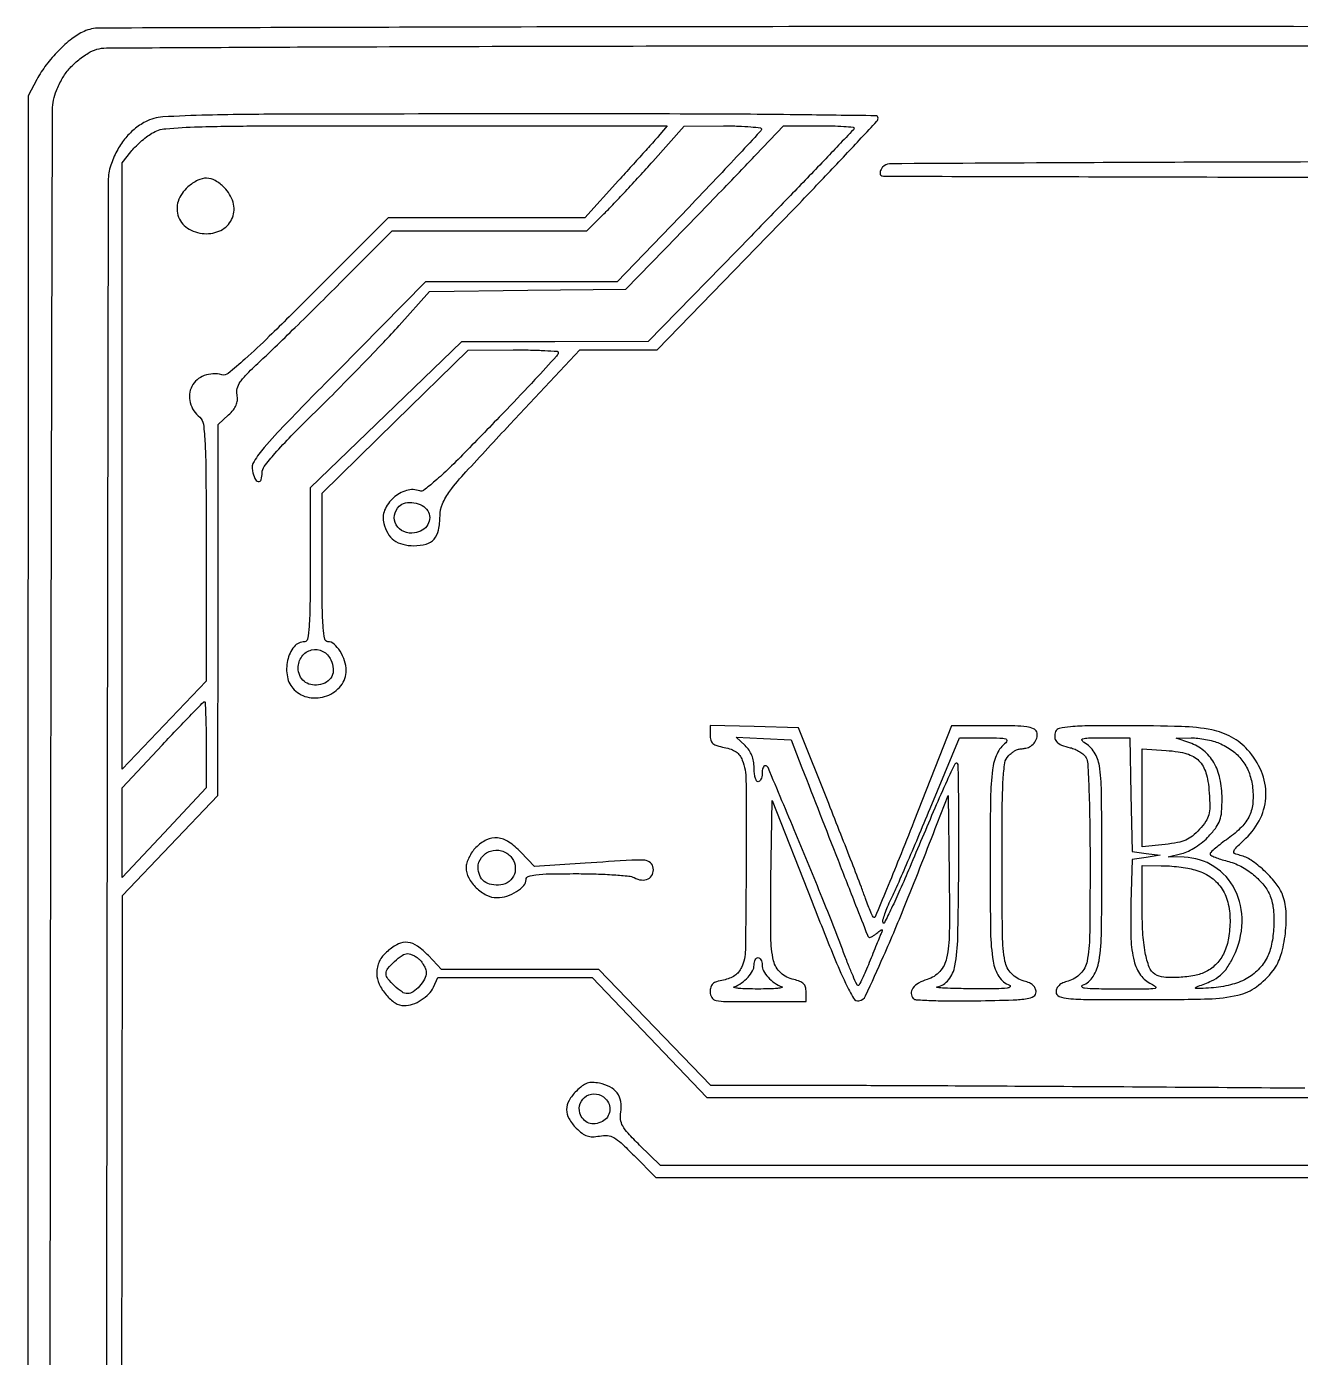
# Model space of a CAD drawing. Extents: x 33 to 995, y 30 to 1513.
# Drawn here: x 33.1 to 351.6, y 1180.1 to 1512.8 of the extents above; entities that cross this region are included whole.
import ezdxf

# ---------------------------------------------------------------- set-up
doc = ezdxf.new("R2010")
doc.units = 0

msp = doc.modelspace()

# ---------------------------------------------------------------- linework, layer by layer
for points in [[(969.036452, 1225.056595, -0.000004), (969.039353, 1088.299549, -0.000008), (969.038944, 928.132759, -0.000006), (969.033447, 745.616071)], [(501, 614.908769, -0.000002), (561.298067, 614.940643, -0.000003), (614.572792, 614.968231, -0.000002), (659.799513, 614.99122, -0.000053)], [(56.838383, 550.971158, 0.000004), (56.774237, 658.613587, 0.000005), (56.715227, 754.844653, 0.000003), (56.664187, 835.950257, 0.000067)], [(972.956293, 313.397605, 0.000039), (972.978038, 768.984398, 0.000039), (972.928152, 1226.063636, 0.000618)], [(56.757144, 1015.035999, -0.000032), (56.841506, 1094.5), (57.067621, 1295.5), (69, 1308), (80.932379, 1320.5), (80.966189, 1366.885329), (81, 1413.270659), (83.606786, 1415.686547, 0.03445), (84.812007, 1416.968607, 0.07168), (85.518783, 1418.140959, 0.083739), (85.802462, 1419.339959, 0.063615), (85.718872, 1420.690293, -0.112891), (85.777335, 1422.315935, -0.087293), (86.52641, 1423.92826, -0.044588), (88.252737, 1425.985392, -0.008426), (91.786559, 1429.389076, 0.004743), (95.174258, 1432.604258, 0.00143), (100.262181, 1437.553915, 0.001433), (105.937126, 1443.138256, 0.001557), (111.424473, 1448.602976), (124.5, 1461.705952), (148.821888, 1461.715321), (173.143776, 1461.72469), (177.466852, 1465.967467, 0.008663), (179.653484, 1468.18915, 0.002771), (182.827441, 1471.565026, 0.002764), (186.320563, 1475.363784, 0.003085), (189.644964, 1479.065043), (197.5, 1487.919842), (207.333333, 1487.959921, -0.008487), (211.108132, 1487.911233, -0.015228), (214.201462, 1487.724403, -0.009823), (216.614611, 1487.456845, -0.48111), (216.833333, 1487.095153, -0.099205), (216.446656, 1486.465486, -0.000493), (211.354637, 1480.993778, -0.00222), (205.516828, 1474.788527, -0.001401), (198.650538, 1467.595153), (180.801075, 1449), (156.811266, 1449), (132.821457, 1449), (110.902236, 1426.75, 0.001666), (97.854472, 1413.41674, 0.016218), (92.536689, 1407.57887, 0.037714), (89.975801, 1404.073807, 0.193933), (89.570963, 1401.75, 0.047837), (90.192722, 1399.783503, 0.243189), (91.049405, 1399.073785, 0.397091), (91.763678, 1399.503165, 0.068493), (92, 1401.220239, -0.165967), (92.535983, 1402.790489, -0.014894), (95.215475, 1406.052568, -0.014472), (99.269374, 1410.435773, -0.005144), (105.306488, 1416.470239, 0.003519), (110.959552, 1422.084213, 0.002856), (116.943249, 1428.180018, 0.002886), (122.39426, 1433.862232, 0.007491), (126.235286, 1438.036204), (133.857597, 1446.572408), (158.411757, 1446.873985), (182.965917, 1447.175561), (195.779596, 1460.337781, 0.000645), (201.188952, 1465.908627, 0.000559), (206.846563, 1471.763286, 0.000563), (211.957638, 1477.076179, 0.001652), (215.4607, 1480.75), (222.328124, 1488), (231.164062, 1488, -0.006172), (234.552072, 1487.958174, -0.010264), (237.404443, 1487.82911, -0.004169), (239.784319, 1487.65248, -0.390274), (240, 1487.418247, -0.192635), (239.838163, 1487.013773, -0.000165), (232.435938, 1479.249723, -0.001691), (224.122786, 1470.594773, -0.001031), (214.25, 1460.427434), (188.5, 1434.018374), (165.163567, 1434.009187), (141.827133, 1434), (122.937123, 1415.75), (104.047113, 1397.5), (104.023557, 1378.25, -0.00262), (103.958545, 1368.190685, -0.014819), (103.736916, 1362.832412, -0.020228), (103.377526, 1359.620366, -0.370399), (102.654988, 1359, 0.22669), (100.003612, 1357.732798, 0.115855), (98.367687, 1354.332497, 0.102074), (98.308489, 1350.192192, 0.150177), (100, 1347, 0.154076), (103.734488, 1345.057442, 0.132284), (108.162332, 1345.453178, 0.13736), (111.675619, 1347.988972, 0.169752), (113, 1351.777494, 0.078178), (112.617378, 1354.209651, 0.062771), (111.493664, 1356.612414, 0.06883), (109.978026, 1358.410837, 0.185349), (108.443296, 1359, -0.358015), (107.657137, 1359.645674, -0.029518), (107.269431, 1362.466536, -0.016895), (107.050493, 1367.464182, -0.002498), (107, 1377.569655), (107, 1396.139311), (125.25, 1414.027841), (143.5, 1431.916372), (154.75, 1431.958186, -0.005542), (159.06369, 1431.926409, -0.009224), (162.695312, 1431.792353, -0.00338), (165.750364, 1431.602378, -0.394185), (166, 1431.334931, -0.187836), (165.638584, 1430.406823, -0.001518), (160.194007, 1424.512162, -0.004423), (153.144701, 1417.059756, -0.001697), (143.21904, 1406.82051, -0.006968), (138.768523, 1402.385809, -0.015168), (135.20654, 1399.137656, -0.011341), (132.385278, 1396.826507, -0.263362), (131.395805, 1396.678357, 0.164148), (128.107442, 1396.813298, 0.112535), (124.81777, 1394.979629, 0.11189), (122.634514, 1391.890919, 0.160959), (122.391265, 1388.577212, 0.070732), (123.394875, 1386.115622, 0.102024), (124.961115, 1384.371475, 0.098089), (127.139638, 1383.34536, 0.061236), (129.948984, 1383, 0.067948), (132.995807, 1383.415972, 0.145869), (134.984692, 1384.665869, 0.130069), (136.102878, 1386.915167, 0.049074), (136.472638, 1390.437558, -0.098028), (137.100756, 1393.505379, -0.063914), (138.91829, 1396.642987, -0.022842), (142.937645, 1401.430748, -0.001903), (153.963061, 1413.316833), (171.426122, 1432), (181.08863, 1432), (190.751138, 1432), (218.375569, 1460.381131, 0.001844), (228.966134, 1471.342403, 0.002983), (237.885323, 1480.753973, 0.000513), (245.697852, 1489.114121, 0.189864), (246, 1489.881131, 0.410179), (245.406189, 1490.48319, 0.000455), (225.70614, 1490.737013, 0.002484), (199.211687, 1490.92262, 0.000632), (156.25, 1490.955804, 0.000341), (98.830089, 1490.88841, 0.004841), (78.312162, 1490.651681, 0.010013), (67.172932, 1490.191992, 0.10658), (62.830485, 1488.973206, 0.051515), (60.002316, 1487.083985, 0.051379), (57.617308, 1484.655001, 0.048613), (55.672442, 1481.663367, 0.038092), (54.152952, 1478.100777, 0.081497), (53.508353, 1474.214499, 0.000027), (53.251612, 1321.329098, 0.00033), (53.052888, 1115.372179, 0.000076), (53, 768.50806)], [(38.822837, 332.31249, -0.000046), (38.889141, 769.339498, -0.000051), (39.034879, 1189.135476, -0.000465), (39.288314, 1372.643788, -0.000087), (39.584884, 1491.939655, -0.098597), (40.571108, 1496.824427, -0.031477), (42.041633, 1499.802126, -0.045918), (43.725173, 1502.193461, -0.046088), (45.811833, 1504.231037, -0.032025), (48.5, 1506.13944, -0.137776), (53.048935, 1507.445047, -0.000422), (114.224298, 1507.740408, -0.000933), (216.862219, 1507.95772, -0.000061), (514.602117, 1507.996262), (977.704234, 1508), (981.07832, 1505.726203, -0.029148), (982.52989, 1504.619797, -0.018066), (984.105016, 1503.165079, -0.018106), (985.561024, 1501.610852, -0.030905), (986.643885, 1500.200472), (988.835363, 1496.948538), (989.233898, 772.224269), (989.632433, 47.5)], [(995.005458, 43.718342), (994.752729, 770.609171), (994.5, 1497.5), (991.694724, 1502.272392, 0.032229), (990.320582, 1504.29898, 0.021357), (988.502755, 1506.444128, 0.02152), (986.549572, 1508.384329, 0.038625), (984.767769, 1509.772392), (980.646091, 1512.5), (515.573046, 1512.712577, 0.000094), (263.010968, 1512.780544, 0.000625), (137.080546, 1512.633358, 0.000111), (51.337268, 1512.406859, 0.105014), (47.5, 1511.580442, 0.060151), (44.399911, 1509.715644, 0.033004), (41.086923, 1506.764579, 0.032003), (38.025614, 1503.225534, 0.039426), (35.669775, 1499.552908), (33.5, 1495.5), (33.247266, 770.21552, 0.000036), (33.115334, 293.12885, 0.000631)], [(352.668908, 1247.336608, 0.000271), (318.145725, 1247.590564, 0.000277), (283.875847, 1247.805129, 0.000268), (254.115892, 1247.959027, 0.001159), (236.436619, 1248), (204.203908, 1248), (190.203333, 1262.5), (176.202759, 1277), (156.534227, 1277), (136.865696, 1277), (133.564771, 1280.5, 0.047452), (130.825985, 1282.901271, 0.128616), (128.436021, 1283.825961, 0.142866), (126.059809, 1283.416914, 0.064108), (123.389097, 1281.658264, 0.040785), (122.136078, 1280.38887, 0.062314), (121.298404, 1279.090329, 0.064555), (120.825396, 1277.660665, 0.047682), (120.666667, 1276, 0.110922), (121.252688, 1273.390902, 0.066512), (122.98698, 1270.713006, 0.068499), (125.277599, 1268.677584, 0.1485), (127.508711, 1268, 0.08483), (129.59285, 1268.356157, 0.055336), (131.796263, 1269.417998, 0.055679), (133.695341, 1270.925245, 0.090535), (134.868289, 1272.610272), (135.957122, 1275), (155.238786, 1275), (174.520449, 1275), (188.834385, 1260), (203.14832, 1245), (319.436537, 1245), (435.724755, 1245)], [(433.550055, 1228), (312.556473, 1228), (191.562891, 1228), (186.36582, 1233.132513, -0.010774), (183.487663, 1236.100102, -0.057511), (182.153523, 1237.915919, -0.099077), (181.626345, 1239.500069, -0.069788), (181.655722, 1241.382513, 0.078564), (181.650793, 1244.043355, 0.120171), (180.761072, 1246.160394, 0.11587), (178.966515, 1247.681262, 0.069716), (176.316288, 1248.598271, 0.041111), (174.578851, 1248.793217, 0.089016), (173.254027, 1248.595695, 0.082954), (172.022737, 1247.937207, 0.032205), (170.566288, 1246.657197, 0.065389), (168.736917, 1244.274633, 0.131512), (168.125954, 1242.002586, 0.13175), (168.732005, 1239.731924, 0.06574), (170.555436, 1237.353654, 0.032802), (172.00591, 1236.08196, 0.082383), (173.243042, 1235.422341, 0.087502), (174.580487, 1235.218993, 0.040465), (176.335579, 1235.403177, -0.065842), (178.321661, 1235.510435, -0.109755), (179.916556, 1235.023751, -0.06011), (181.746971, 1233.675426, -0.009172), (184.995983, 1230.504068), (190.43168, 1225), (311.490867, 1225), (432.550055, 1225)], [(303.803707, 1075.012306, 0.000025), (284.486637, 1038, -0.000146)]]:
    msp.add_lwpolyline(points, format="xyb")
for points in [[(191.404988, 1485.767211, -0.005498), (190.222702, 1484.411952, -0.000668), (187.589915, 1481.468061, -0.000793), (184.451294, 1477.979132, -0.000653), (181.092596, 1474.267211), (172.685191, 1465), (148.092596, 1464.996984), (123.5, 1464.993968), (103.658323, 1445.114578, -0.002792), (93.799313, 1435.346522, -0.011715), (87.70639, 1429.650408, -0.011591), (83.501063, 1426.071188, -0.238826), (81.924368, 1425.730029, 0.152205), (77.51257, 1425.52556, 0.18779), (74.438701, 1422.831419, 0.189069), (74.007435, 1418.784102, 0.153822), (76.388138, 1415.092837, -0.191982), (77.318647, 1413.384371, -0.017887), (77.727194, 1408.509093, -0.010664), (77.951793, 1400.037723, -0.001295), (78, 1381.421511), (78, 1349.087911), (67.5, 1338.093051), (57, 1327.098192), (57, 1402.914237), (57, 1478.730283), (59.161303, 1481.477934, -0.028626), (60.211996, 1482.666863, -0.016741), (61.595028, 1483.971732, -0.016709), (63.071354, 1485.188792, -0.027114), (64.411303, 1486.109054, -0.1161), (67.923785, 1487.25913, -0.014168), (76.068517, 1487.723258, -0.006606), (90.971202, 1487.952426, -0.000526), (130.404988, 1487.996262), (193.309975, 1488)], [(247.131121, 1477.657991, 0.050768), (246.753708, 1477.095866, 0.066538), (246.537806, 1476.516912, 0.082297), (246.507446, 1476.010146, 0.171918), (246.675343, 1475.657991, 0.198264), (247.327394, 1475.386949, 0.000008), (325.52234, 1475.193285, 0.000384), (411.80434, 1475.047297, 0.000231), (514.166667, 1475, 0.000154), (662.437769, 1475.04575, 0.001151), (732.862134, 1475.251305, 0.000171), (780.126371, 1475.514209, 0.412485), (781, 1476.393011, 0.100912), (780.88217, 1476.970895, 0.066819), (780.53535, 1477.555128, 0.063449), (780.022934, 1478.056902, 0.070559), (779.418213, 1478.393011, 0.09127), (778.079021, 1478.642756, 0.000014), (700.517318, 1478.821697, 0.000355), (614.684732, 1478.95635, 0.000215), (513.040657, 1479, 0.000166), (369.539938, 1478.952432, 0.001096), (297.821195, 1478.747681, 0.000181), (248.874674, 1478.482919, 0.221599)], [(73.430764, 1472.694104, 0.135676), (71.01168, 1469.086799, 0.17701), (71.127485, 1465.144933, 0.171952), (73.776883, 1462.126223, 0.128167), (78.098284, 1461, 0.133437), (82.106119, 1462.088977, 0.16973), (84.570432, 1464.991499, 0.164877), (84.728872, 1468.866984, 0.125514), (82.545455, 1472.545455, 0.065004), (80.291359, 1474.278935, 0.128053), (78.12878, 1474.879839, 0.123766), (75.897258, 1474.357407, 0.058595)], [(133.394023, 1391.75, -0.139895), (133.891834, 1390.028114, -0.1353), (133.415875, 1388.277863, -0.121749), (132.047308, 1386.885525, -0.101457), (130.09283, 1386.173236, -0.13888), (127.431841, 1386.517704, -0.162039), (125.533765, 1388.202754, -0.172769), (125.094388, 1390.599139, -0.157425), (126.242976, 1392.842976, -0.147668), (127.810847, 1393.683658, -0.087883), (129.946014, 1393.734161, -0.085872), (132.015656, 1393.041427, -0.129991)], [(109.217338, 1354.422341, -0.08822), (109.783196, 1352.220426, -0.135622), (109.406021, 1350.301112, -0.141546), (108.116714, 1348.902811, -0.09969), (106.09283, 1348.173236, -0.097215), (104.138032, 1348.26432, -0.114232), (102.486342, 1349.09888, -0.116292), (101.38954, 1350.560024, -0.10346), (101, 1352.422445, -0.157862), (101.936665, 1355.315237, -0.1783), (104.350083, 1356.936843, -0.183591), (107.182998, 1356.582588, -0.165417)], [(78, 1333.232819), (78, 1322.465637), (67.5, 1311.235178), (57, 1300.004719), (57.002316, 1311.25236), (57.004632, 1322.5), (67.084214, 1333.25, -0.001937), (70.978638, 1337.37133, -0.003138), (74.325736, 1340.842187, -0.000543), (77.300494, 1343.881836, -0.201435), (77.581898, 1344, -0.401179), (77.751815, 1343.837515, -0.001474), (77.877183, 1340.83714, -0.006064), (77.96995, 1337.361445, -0.003639)], [(204, 1335.644042, 0.067126), (204.170526, 1334.379567, 0.147646), (204.684685, 1333.561791, 0.106927), (205.693211, 1333.006497, 0.026209), (207.545203, 1332.557498, -0.037273), (209.235434, 1332.107939, -0.070161), (210.489148, 1331.463888, -0.081006), (211.397811, 1330.571593, -0.067479), (212.045203, 1329.381107, -0.089335), (212.975674, 1324.412437, -0.002687), (213.008472, 1303.264722, -0.002386), (212.825041, 1281.927918, -0.103911), (211.847058, 1277.563674, -0.064777), (211.129421, 1276.411101, -0.068244), (210.151763, 1275.503517, -0.062892), (208.894326, 1274.838698, -0.043849), (207.347058, 1274.40533, 0.029406), (205.631956, 1273.977898, 0.108038), (204.666017, 1273.427045, 0.143041), (204.166272, 1272.617621, 0.067343), (204, 1271.388709, 0.150498), (204.422364, 1270.017267, 0.196679), (205.505908, 1269.299765, 0.046649), (208.011919, 1269.040067, 0.002508), (216, 1269), (228, 1269), (228, 1271.420545, 0.06433), (227.842362, 1272.640697, 0.130679), (227.36783, 1273.475569, 0.108511), (226.472009, 1274.059776, 0.036392), (224.966116, 1274.507442, -0.130386), (221.6547, 1276.212558, -0.153757), (219.876931, 1279.24082, -0.054566), (219.184942, 1285.143466, -0.005352), (219.228384, 1299.493372), (219.5, 1319.27182), (229.426872, 1294.089537, 0.002124), (234.937513, 1280.282483, 0.014616), (237.871361, 1273.591397, 0.023212), (239.868558, 1269.836842, 0.307478), (241.217431, 1269.203627, 0.249267), (242.87025, 1270.450436, 0.004963), (247.363818, 1280.352467, 0.008688), (253.056306, 1293.865031, 0.003032), (260.791327, 1313.5), (263.5, 1320.5), (263.771371, 1300.680741, -0.00549), (263.810746, 1286.160406, -0.049753), (263.129955, 1279.863178, -0.133314), (261.423665, 1276.522173, -0.137641), (258.280978, 1274.55192, 0.058452), (256.143799, 1273.640272, 0.104729), (254.725985, 1272.374854, 0.161155), (254.286827, 1271.021942, 0.197434), (254.794937, 1269.805063, 0.185403), (255.553524, 1269.467431, 0.003801), (259.786087, 1269.278913, 0.008396), (264.79648, 1269.178103, 0.005484), (270.57772, 1269.22228, 0.002424), (279.77416, 1269.438046, 0.029621), (283.2791, 1269.745621, 0.104564), (284.905196, 1270.348655, 0.257287), (285.5, 1271.428053, 0.107057), (285.306054, 1272.323478, 0.101768), (284.757164, 1273.077178, 0.079385), (283.826309, 1273.687152, 0.040101), (282.50116, 1274.15812, -0.136225), (279.359719, 1276.007656, -0.146869), (277.732737, 1279.161616, -0.043221), (277.107038, 1285.512153, -0.002956), (277, 1303.619701, -0.001864), (277.052474, 1317.697121, -0.012774), (277.281133, 1324.623228, -0.022058), (277.700929, 1328.698119, -0.161028), (278.571429, 1330.428571, -0.023078), (279.241227, 1331.039237, -0.024231), (279.954018, 1331.575112, -0.024806), (280.610724, 1331.974674, -0.091047), (281.071429, 1332.125, -0.000239), (281.495615, 1332.181896, -0.000138), (282.006295, 1332.25, -0.000138), (282.519011, 1332.318088, -0.000231), (282.95, 1332.375, 0.121648), (284.186352, 1332.858714, 0.091812), (285.208189, 1333.906954, 0.095251), (285.759925, 1335.213378, 0.145024), (285.664167, 1336.432783, 0.20679), (284.877699, 1337.237003, 0.061677), (283.184227, 1337.697544, 0.030152), (280.234578, 1337.940088, 0.005439), (274.727457, 1338), (264.392144, 1338), (254.946072, 1314.008832, -0.001691), (251.288262, 1304.810122, -0.002791), (248.127909, 1297.065364, -0.000337), (245.277591, 1290.203409, -0.303438), (245, 1290.018665, -0.285715), (244.745594, 1290.17767, -0.007842), (244.16473, 1291.411796, -0.013911), (243.523901, 1292.942821, -0.008811), (242.858655, 1294.759833, 0.007967), (241.817178, 1297.61941, 0.001032), (239.482109, 1303.688826, 0.001203), (236.67934, 1310.877872, 0.001004), (233.668896, 1318.5), (226.120481, 1337.5), (215.060241, 1337.782751), (204, 1338.065502)], [(290.380002, 1336.547887, 0.106241), (290.158379, 1335.126918, 0.170335), (290.625082, 1334.005589, 0.117663), (291.870625, 1333.14481, 0.038586), (294.019785, 1332.495655, -0.046172), (295.239746, 1332.106907, -0.040307), (296.427616, 1331.486476, -0.042367), (297.413485, 1330.742311, -0.087253), (298.008317, 1329.984459, -0.110945), (298.426591, 1328.475539, -0.003085), (298.72141, 1321.664096, -0.005903), (298.932142, 1313.329829, -0.003368), (299, 1303.256871, -0.003023), (298.892133, 1285.41434, -0.043717), (298.264576, 1279.126064, -0.147385), (296.637509, 1275.997013, -0.135138), (293.49884, 1274.15812, 0.040101), (292.173691, 1273.687152, 0.079385), (291.242836, 1273.077178, 0.101768), (290.693946, 1272.323478, 0.107057), (290.5, 1271.428053, 0.309613), (291.261142, 1270.316698, 0.070711), (293.602618, 1269.77191, 0.020418), (298.575654, 1269.540071, 0.001439), (312.5, 1269.5, 0.006195), (328.600599, 1269.699479, 0.049179), (335.982009, 1270.61243, 0.102529), (340.644209, 1272.72629, 0.072418), (344.766697, 1276.760771, 0.090908), (346.71975, 1280.602901, 0.043478), (347.835039, 1286.046996, 0.04339), (347.994505, 1291.652795, 0.083799), (346.993912, 1296.014698, 0.073238), (345.320628, 1298.813041, 0.036194), (342.468895, 1301.828578, 0.03612), (339.271469, 1304.355224, 0.087883), (336.538514, 1305.57969, -0.040479), (335.144518, 1306.052218, -0.38945), (334.910353, 1306.576145, -0.118067), (335.41016, 1307.377803, -0.004455), (337.96634, 1309.853199, 0.092096), (341.61164, 1314.88776, 0.106345), (342.966569, 1320.645408, 0.104096), (341.842456, 1326.547207, 0.084967), (338.392021, 1331.98784, 0.084864), (334.400906, 1335.128835, 0.075806), (329.435878, 1336.919396, 0.040905), (321.832634, 1337.782475, 0.007817), (307.919394, 1338, 0.003005), (298.853627, 1337.945511, 0.017647), (294.099578, 1337.72042, 0.028965), (291.299159, 1337.324301, 0.256929)], [(226.961386, 1327.5, 0.000097), (235.98638, 1304.375694, 0.000685), (240.398135, 1293.123715, 0.000207), (243.346809, 1285.642553, 0.069963), (243.650015, 1285.107499, 0.315799), (243.869766, 1285.038616, 0.038278), (244.36578, 1285.239343, 0.034357), (244.985301, 1285.602114, 0.021151), (245.663065, 1286.107499, -0.005792), (246.669958, 1286.907567, -0.192246), (246.961191, 1286.99131, -0.487386), (247.061538, 1286.83264, -0.014842), (246.735931, 1286, 0.003653), (246.361267, 1285.101706, 0.000523), (245.609726, 1283.25658, 0.000595), (244.725608, 1281.071995, 0.000508), (243.7987, 1278.767081, -0.007008), (242.881467, 1276.56921, -0.011122), (242.028368, 1274.716967, -0.005208), (241.265455, 1273.193524, -0.278821), (241, 1273.02994, -0.297153), (240.732884, 1273.200867, -0.002752), (239.73439, 1275.446618, -0.008069), (238.620573, 1278.105284, -0.004992), (237.393668, 1281.262859, 0.005724), (232.034642, 1294.995314, 0.003576), (225.459979, 1310.959571, 0.000401), (218.488379, 1327.512519, 0.301512), (217.753476, 1328, 0.235956), (217.464649, 1327.855663, 0.071027), (217.221334, 1327.4125, 0.054289), (217.054996, 1326.765987, 0.035853), (217, 1326, -0.048028), (216.926307, 1325.234582, -0.068025), (216.70625, 1324.5875, -0.088204), (216.381882, 1324.151477, -0.191087), (216, 1324, -0.27609), (215.61442, 1324.230478, -0.053051), (215.29375, 1325.016682, -0.043016), (215.072556, 1326.13488, -0.027335), (215, 1327.461045, 0.043058), (214.858445, 1329.101781, 0.053039), (214.436962, 1330.578066, 0.055318), (213.733653, 1331.88213, 0.053963), (212.756437, 1333.012287), (210.512873, 1335.102484), (217.371929, 1334.801242), (224.230985, 1334.5)], [(277.913343, 1333.718197, 0.123963), (275.749388, 1330.983148, 0.073486), (274.609764, 1326.959031, 0.029099), (274.104831, 1319.867353, 0.003225), (274, 1303.612794, 0.003737), (274.128674, 1286.395325, 0.03606), (274.76423, 1279.111541, 0.101571), (276.213875, 1275.278534, 0.165239), (278.894491, 1273.114117, -0.540274), (278.98734, 1272.714632, -0.178805), (278.316251, 1272.386642, -0.022666), (275.475801, 1272.229104, -0.003764), (270, 1272.215129, -0.003635), (265.735454, 1272.267356, -0.008491), (262.546299, 1272.383802, -0.016796), (260.780535, 1272.537932, -0.855755), (260.774634, 1272.708961, 0.180736), (263.638592, 1274.454038, 0.122621), (265.219054, 1277.975005, 0.039084), (265.931268, 1285.090303, 0.003608), (266.186821, 1302.811414, 0.002017), (266.217518, 1312.493513, 0.003257), (266.156722, 1320.734426, 0.000599), (266.047226, 1327.990614, 0.194683), (265.829901, 1328.503433, 0.513833), (265.209832, 1328.400878, 0.006711), (263.239205, 1324.259796, 0.006971), (260.178411, 1317.346427, 0.000917), (253.914577, 1302.573146, -0.004427), (251.47267, 1296.924552, -0.008018), (249.360067, 1292.353508, -0.003909), (247.574832, 1288.720904, -0.667834), (247.252, 1288.744001, -0.147217), (247.231988, 1289.42411, -0.016091), (247.692115, 1290.937819, -0.018584), (248.380085, 1292.741232, -0.013992), (249.264086, 1294.670855, 0.010787), (250.602882, 1297.544434, 0.001675), (253.109822, 1303.295501, 0.001866), (256.018865, 1310.100161, 0.001623), (259.016648, 1317.25), (266.39122, 1335), (272.94561, 1334.968197, -0.005739), (276.445959, 1334.911027, -0.054729), (277.925051, 1334.706876, -0.365059), (278.223828, 1334.292094, -0.213195)], [(309.222543, 1320.75), (309.5, 1306.5), (313, 1306.076738), (316.5, 1305.653475), (313, 1305.076738), (309.5, 1304.5), (309.215997, 1293.733135, 0.014414), (309.238081, 1284.739391, 0.053771), (310.019347, 1279.143657, 0.093884), (311.652003, 1275.615258, 0.135819), (314.308124, 1273.466429, -0.086575), (315.398715, 1272.74731, -0.621752), (315.260387, 1272.295959, -0.039228), (313.13433, 1272.120217, -0.00188), (306, 1272.118089, -0.003721), (300.465469, 1272.178441, -0.023297), (297.642058, 1272.36203, -0.190677), (296.997913, 1272.704245, -0.522097), (297.105509, 1273.114117, 0.166757), (299.795941, 1275.299625, 0.101197), (301.241239, 1279.181685, 0.035429), (301.863911, 1286.588752, 0.003575), (301.968197, 1304.297053, 0.002605), (301.856149, 1321.608632, 0.03468), (301.340712, 1327.956996, 0.106198), (300.045514, 1331.377753, 0.119702), (297.5, 1333.792183, -0.145571), (296.978866, 1334.33941, -0.48254), (297.155476, 1334.727262, -0.055234), (298.572146, 1334.918211, -0.004775), (302.222543, 1334.969591), (308.945087, 1335)], [(331.282119, 1333.628879, -0.056724), (334.509251, 1331.797721, -0.070389), (336.985393, 1329.396704, -0.071394), (338.673441, 1326.432735, -0.060627), (339.579511, 1322.943403, -0.051242), (339.705858, 1318.810177, -0.090257), (338.85705, 1315.511584, -0.086886), (336.871061, 1312.640964, -0.044592), (333.523109, 1309.80318, 0.009496), (331.789906, 1308.531564, 0.014167), (330.328663, 1307.349197, 0.0091), (329.173302, 1306.321824, 0.209425), (329, 1305.926214, 0.283117), (329.198014, 1305.604541, 0.01799), (330.248438, 1305.121224, 0.022105), (331.621213, 1304.618481, 0.014259), (333.25, 1304.153052, -0.0584), (336.662992, 1302.843061, -0.05027), (339.871693, 1300.724242, -0.052101), (342.470015, 1298.111476, -0.078963), (344.061992, 1295.336949, -0.068143), (344.845779, 1291.947454, -0.036086), (344.928002, 1287.626984, -0.036078), (344.387712, 1283.335464, -0.067564), (343.248446, 1280.034018, -0.077008), (341.072484, 1276.991995, -0.07451), (338.05555, 1274.710776, -0.06511), (334.138629, 1273.197684, -0.041108), (329.291177, 1272.433146, -0.00504), (326.623203, 1272.261677, -0.046639), (325.468322, 1272.306867, -0.674208), (325.4118, 1272.526334, -0.078102), (326.058399, 1272.863424, 0.028274), (329.349975, 1274.182743, 0.065425), (331.58965, 1275.61328, 0.06964), (333.300066, 1277.514305, 0.035708), (334.902589, 1280.298775, 0.104963), (337.015789, 1288.871664, 0.124704), (335.237021, 1296.99348, 0.135923), (329.991183, 1302.809205, 0.135868), (322.5, 1305.098623), (318.5, 1305.204723), (321.984075, 1306.023936, 0.056059), (323.583474, 1306.59499, 0.030251), (325.405819, 1307.627338, 0.029159), (327.201959, 1308.948526, 0.034132), (328.734075, 1310.406889, 0.026782), (330.537699, 1312.599931, 0.075476), (331.45897, 1314.352153, 0.066193), (331.882323, 1316.427889, 0.017252), (332, 1319.837432, 0.052509), (331.481253, 1324.763418, 0.079073), (329.932336, 1328.784752, 0.089477), (327.391873, 1331.776781, 0.089402), (323.965372, 1333.693558), (320.5, 1334.887116), (324.282119, 1334.943558, -0.030541), (325.964579, 1334.865872, -0.019613), (327.898493, 1334.580653, -0.019711), (329.776712, 1334.150647, -0.034593)], [(326.222222, 1329.222222, -0.065884), (327.247058, 1327.884751, -0.053266), (327.97835, 1326.228575, -0.040996), (328.477073, 1324.073645, -0.018321), (328.793514, 1321.177879, -0.014365), (328.945732, 1317.679136, -0.069188), (328.701006, 1315.706121, -0.087163), (327.9525, 1314.097237, -0.030396), (326.360134, 1312.087769, -0.036336), (324.611243, 1310.40115, -0.070379), (322.962766, 1309.381121, -0.058893), (320.906014, 1308.754054, -0.019068), (317.75, 1308.308828), (312, 1307.720194), (312, 1319.980288), (312, 1332.240382), (318.038842, 1331.803571, -0.017557), (321.017255, 1331.482698, -0.040805), (323.205328, 1330.984216, -0.053742), (324.874368, 1330.25296, -0.066367)], [(145.454545, 1307.545455, 0.046014), (144.515146, 1306.415182, 0.03719), (143.721023, 1305.050852, 0.038507), (143.176081, 1303.669695, 0.074846), (143, 1302.5, 0.124257), (143.645831, 1299.941362, 0.076684), (145.528345, 1297.452469, 0.076031), (148.094264, 1295.626843, 0.117189), (150.732039, 1295, 0.07724), (153.187952, 1295.381666, 0.062998), (155.604218, 1296.502054, 0.06933), (157.408034, 1298.016596, 0.185565), (158, 1299.556704, -0.323674), (158.542432, 1300.306848, -0.051122), (160.42657, 1300.721285, -0.024581), (163.872113, 1300.946273, -0.004013), (170.565741, 1301, -0.00734), (175.514474, 1300.927347, -0.009899), (179.987205, 1300.707303, -0.007279), (183.698529, 1300.396645, -0.09865), (184.993299, 1300.003586, 0.094299), (186.86383, 1299.418081, 0.144436), (188.526149, 1299.706125, 0.172703), (189.573209, 1300.785285, 0.143471), (189.802872, 1302.377278, 0.174691), (189.082257, 1303.736084, 0.167655), (187.647067, 1304.351467, 0.033651), (184.434276, 1304.369374, 0.001354), (172.793898, 1303.618581), (160.087797, 1302.764504), (156.675821, 1306.382252, 0.056807), (153.684652, 1308.907667, 0.121692), (150.860566, 1309.924112, 0.138868), (148.138157, 1309.449279, 0.084386)], [(154.189182, 1305.25, -0.126799), (155.227148, 1303.134273, -0.138003), (155.066204, 1300.852879, -0.142145), (153.750769, 1299.037694, -0.137231), (151.649982, 1298.177742, -0.076086), (149.342365, 1298.261085, -0.118836), (147.539333, 1299.076117, -0.12918), (146.403195, 1300.562128, -0.099278), (146, 1302.572755, -0.166516), (146.849402, 1305.052547, -0.14981), (149.076726, 1306.620497, -0.144173), (151.869312, 1306.703181, -0.152587)], [(325.185724, 1301.965167, -0.077621), (328.968081, 1300.249482, -0.095106), (331.748365, 1297.551268, -0.090185), (333.429895, 1293.893003, -0.062824), (334, 1289.373615, -0.041041), (333.63157, 1284.892645, -0.067722), (332.513192, 1281.268385, -0.079572), (330.639426, 1278.490086, -0.085553), (328.032733, 1276.516927, -0.07328), (325.186658, 1275.539053, -0.032881), (321.250613, 1275.068792, -0.031429), (317.441793, 1275.105607, -0.123892), (315.231729, 1275.835622, -0.164982), (313.801952, 1277.610155, -0.041935), (312.811226, 1281.226749, -0.031923), (312.192126, 1286.372607, -0.013979), (312, 1293.243398), (312, 1303), (316.75, 1302.994423, -0.017741), (318.837721, 1302.917869, -0.012321), (321.187369, 1302.689778, -0.012444), (323.435012, 1302.358588, -0.024938)], [(131.428571, 1279.428571, -0.044552), (132.029965, 1278.709265, -0.036829), (132.538393, 1277.8488, -0.038266), (132.887643, 1276.983358, -0.076918), (133, 1276.257312, -0.125364), (132.5927, 1274.658376, -0.056523), (131.340774, 1272.873919, -0.056929), (129.759379, 1271.451984, -0.1559), (128.345012, 1271, -0.15267), (126.97014, 1271.429821, -0.036531), (125.085472, 1272.950858, -0.035977), (123.449881, 1274.717798, -0.170342), (123, 1276, -0.170718), (123.458317, 1277.303199, -0.037547), (125.102684, 1279.063318, -0.038182), (127.008873, 1280.567305, -0.149006), (128.428571, 1281, -0.083576), (129.088072, 1280.888988, -0.037263), (129.899107, 1280.538393, -0.035542), (130.721837, 1280.029925, -0.040215)], [(217, 1278.154988, 0.124842), (217.375664, 1276.673879, 0.061571), (218.511263, 1275.082472, 0.056862), (220.140664, 1273.669372, 0.062198), (222, 1272.709435, -0.746896), (221.986412, 1272.499317, -0.032894), (220.85625, 1272.31991, -0.01605), (218.779971, 1272.196082, -0.006868), (216, 1272.157895, -0.006868), (213.220029, 1272.196082, -0.01605), (211.14375, 1272.31991, -0.032894), (210.013588, 1272.499317, -0.746896), (210, 1272.709435, 0.062198), (211.859336, 1273.669372, 0.056862), (213.488737, 1275.082472, 0.061571), (214.624336, 1276.673879, 0.124842), (215, 1278.154988, -0.052233), (215.073946, 1278.860902, -0.07211), (215.29375, 1279.458028, -0.092064), (215.618352, 1279.859194, -0.178587), (216, 1280, -0.178587), (216.381648, 1279.859194, -0.092064), (216.70625, 1279.458028, -0.07211), (216.926054, 1278.860902, -0.052233)], [(177.8, 1244.8, -0.108159), (178.73583, 1243.339712, -0.120594), (178.926461, 1241.680764, -0.123293), (178.330554, 1240.148777, -0.116291), (177.072442, 1239.03877, -0.089804), (175.302688, 1238.467438, -0.123413), (173.647995, 1238.654283, -0.127588), (172.315449, 1239.589259, -0.099787), (171.455449, 1241.140369, -0.172134), (171.537131, 1243.57078, -0.169875), (173.131953, 1245.422263, -0.165575), (175.568518, 1245.903568, -0.164523)]]:
    msp.add_lwpolyline(points, format="xyb", close=True)

doc.saveas('drawing.dxf')
